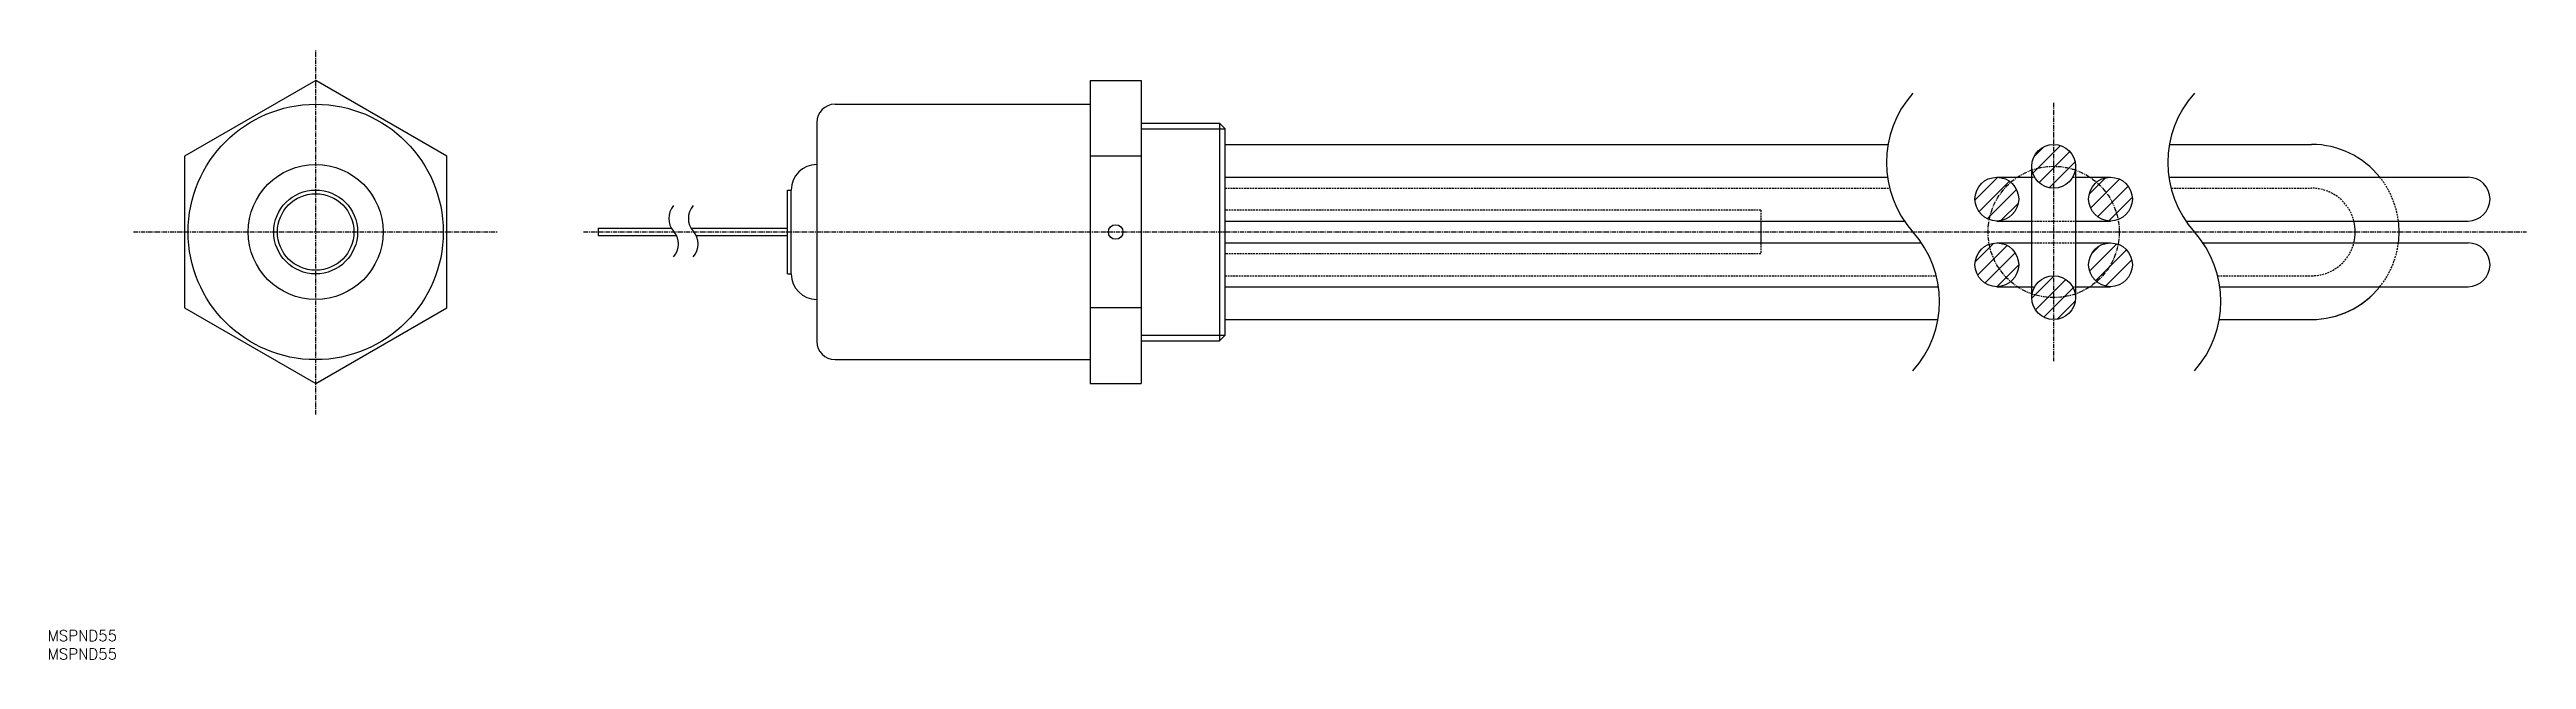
# Model space of a CAD drawing. Extents: x 1 to 680, y 0 to 167.
import ezdxf

# ---------------------------------------------------------------- set-up
doc = ezdxf.new("R2010")
doc.units = 0
doc.linetypes.add('CENTER', pattern=[2, 1.25, -0.25, 0.25, -0.25])
doc.linetypes.add('DASHED', pattern=[0.75, 0.5, -0.25])
doc.layers.get('0').update_dxf_attribs({"linetype": 'CONTINUOUS'})
doc.layers.add('CENTER', color=1, linetype='CENTER')
doc.styles.get("Standard").update_dxf_attribs({"font": 'txt.shx'})

# ---------------------------------------------------------------- blocks, each defined once
blk = doc.blocks.new('*U8')
at = {"color": 7, "linetype": 'CONTINUOUS'}
blk.add_text('MSPND55', height=3, dxfattribs=at).set_placement((0, 0))
blk = doc.blocks.new('*U9')
at = {"color": 7, "linetype": 'CONTINUOUS'}
blk.add_text('MSPND55', height=3, dxfattribs=at).set_placement((0, 5))

msp = doc.modelspace()

# ---------------------------------------------------------------- linework, layer by layer
at = {"color": 7, "linetype": 'CONTINUOUS'}
for p, q in [((73.52, 158.67), (37.57, 137.92)), ((109.47, 137.92), (73.52, 158.67)), ((285.98, 158.67), (299.98, 158.67)), ((285.98, 158.67), (285.98, 75.67)), ((299.98, 158.67), (299.98, 75.67)), ((215.98, 152.17), (285.98, 152.17)), ((210.98, 147.17), (210.98, 87.17)), ((299.98, 146.97), (321.48, 146.97)), ((321.48, 146.97), (322.98, 145.47)), ((321.48, 146.97), (321.48, 87.37)), ((322.98, 88.87), (322.98, 145.47)), ((37.57, 137.92), (37.57, 96.42)), ((109.47, 96.42), (109.47, 137.92)), ((299.98, 137.92), (285.98, 137.92)), ((322.98, 141.17), (504.83, 141.17)), ((582.05, 141.17), (620.39, 141.17)), ((620.39, 141.17), (621.03, 141.17)), ((322.98, 132.17), (504.68, 132.17)), ((534.69, 132.17), (544.28, 132.17)), ((544.28, 99.17), (544.28, 135.17)), ((556.28, 135.17), (556.28, 99.17)), ((556.28, 132.17), (565.87, 132.17)), ((581.91, 132.17), (663.98, 132.17)), ((202.98, 128.67), (203.98, 128.67)), ((202.98, 105.67), (202.98, 128.67)), ((203.98, 105.67), (203.98, 128.67)), ((150.98, 118.17), (171.11, 118.17)), ((150.98, 118.17), (150.98, 116.17)), ((150.98, 116.17), (172.51, 116.17)), ((176.51, 118.17), (202.98, 118.17)), ((177.9, 116.17), (202.98, 116.17)), ((322.98, 120.17), (509.33, 120.17)), ((469.98, 120.17), (469.98, 114.17)), ((534.69, 120.17), (544.28, 120.17)), ((556.28, 120.17), (565.87, 120.17)), ((586.55, 120.17), (663.98, 120.17)), ((322.98, 114.17), (514.02, 114.17)), ((534.69, 114.17), (544.28, 114.17)), ((556.28, 114.17), (565.87, 114.17)), ((591.24, 114.17), (663.98, 114.17)), ((202.98, 105.67), (203.98, 105.67)), ((322.98, 102.17), (518.66, 102.17)), ((534.69, 102.17), (544.28, 102.17)), ((556.28, 102.17), (565.87, 102.17)), ((595.88, 102.17), (663.98, 102.17)), ((37.57, 96.42), (73.52, 75.67)), ((73.52, 75.67), (109.47, 96.42)), ((299.98, 96.42), (285.98, 96.42)), ((321.48, 87.37), (322.98, 88.87)), ((322.98, 93.17), (518.51, 93.17)), ((595.74, 93.17), (621.03, 93.17)), ((215.98, 82.17), (285.98, 82.17)), ((299.98, 87.37), (321.48, 87.37)), ((285.98, 75.67), (299.98, 75.67))]:
    msp.add_line(p, q, dxfattribs=at)
at = {"color": 3, "linetype": 'CONTINUOUS'}
for p, q in [((299.98, 145.47), (322.98, 145.47)), ((544.59, 133.28), (552.17, 140.87)), ((544.92, 137.86), (547.59, 140.53)), ((546.26, 130.72), (554.73, 139.19)), ((549.08, 129.29), (556.16, 136.37)), ((528.7, 125.88), (534.98, 132.16)), ((529.78, 122.72), (538.14, 131.08)), ((560.02, 127.51), (564.53, 132.02)), ((560.42, 123.66), (568.38, 131.62)), ((562.33, 121.33), (570.71, 129.71)), ((532.07, 120.77), (540.09, 128.79)), ((535.82, 120.28), (540.59, 125.04)), ((565.43, 120.19), (571.85, 126.61)), ((528.75, 108.96), (533.9, 114.12)), ((529.39, 105.36), (537.5, 113.47)), ((531.42, 103.14), (539.72, 111.45)), ((560.14, 106.41), (567.63, 113.9)), ((560.7, 111.22), (562.82, 113.34)), ((561.76, 103.79), (570.25, 112.28)), ((564.53, 102.32), (571.72, 109.51)), ((534.68, 102.17), (540.69, 108.18)), ((544.28, 99.04), (550.41, 105.17)), ((545.3, 95.82), (553.63, 104.15)), ((547.55, 93.83), (555.63, 101.9)), ((551.21, 93.24), (556.21, 98.24)), ((299.98, 88.87), (322.98, 88.87))]:
    msp.add_line(p, q, dxfattribs=at)
at = {"color": 3, "linetype": 'DASHED'}
for p, q in [((322.98, 129.17), (505.28, 129.17)), ((544.28, 132.17), (545.09, 132.17)), ((555.48, 132.17), (556.28, 132.17)), ((582.5, 129.17), (621.03, 129.17)), ((469.98, 123.17), (322.98, 123.17)), ((469.98, 123.17), (469.98, 120.17)), ((544.28, 120.17), (556.28, 120.17)), ((469.98, 111.17), (322.98, 111.17)), ((469.98, 114.17), (469.98, 111.17)), ((544.28, 114.17), (556.28, 114.17)), ((322.98, 105.17), (518.06, 105.17)), ((544.28, 102.17), (545.09, 102.17)), ((555.48, 102.17), (556.28, 102.17)), ((595.29, 105.17), (621.03, 105.17))]:
    msp.add_line(p, q, dxfattribs=at)
at = {"color": 7, "linetype": 'CONTINUOUS'}
for centre, radius in [((73.52, 117.17), 35), ((550.28, 135.17), 6), ((73.52, 117.17), 18.5), ((534.69, 126.17), 6), ((565.87, 126.17), 6), ((73.52, 117.17), 11.5), ((73.52, 117.17), 10.5), ((292.98, 117.17), 2), ((534.69, 108.17), 6), ((565.87, 108.17), 6), ((550.28, 99.17), 6)]:
    msp.add_circle(centre, radius, dxfattribs=at)
for centre, radius, start, end in [((215.98, 147.17), 5, 90, 180), ((532.96, 136.21), 28.57, 138.19, 221.81), ((610.19, 136.21), 28.57, 138.19, 221.81), ((621.03, 117.17), 24, 38.6822, 90), ((210.98, 128.67), 7, 90, 180), ((663.98, 126.17), 6, 270, 90), ((175.63, 120.88), 5.27, 138.19, 221.81), ((181.02, 120.88), 5.27, 138.19, 221.81), ((167.78, 113.86), 5.27, 318.19, 41.81), ((173.17, 113.86), 5.27, 318.19, 41.81), ((490.38, 98.12), 28.57, 318.19, 41.81), ((567.6, 98.12), 28.57, 318.19, 41.81), ((621.03, 117.17), 12, 345.522, 14.478), ((621.03, 117.17), 24, 352.819, 7.181), ((663.98, 108.17), 6, 270, 90), ((210.98, 105.67), 7, 180, 270), ((620.98, 117.17), 24, 270, 321.318), ((621.03, 117.17), 24, 270, 321.318), ((215.98, 87.17), 5, 180, 270)]:
    msp.add_arc(centre, radius, start, end, dxfattribs=at)
at = {"color": 3, "linetype": 'DASHED'}
for radius, start, end in [(12, 14.4775, 90), (24, 7.18076, 38.6822), (12, 270, 345.522), (24, 321.318, 352.819)]:
    msp.add_arc((621.03, 117.17), radius, start, end, dxfattribs=at)
at = {"layer": 'CENTER', "color": 1, "linetype": 'CENTER'}
for p, q in [((73.52, 67.17), (73.52, 167.17)), ((550.28, 152.54), (550.28, 81.79)), ((23.52, 117.17), (123.52, 117.17)), ((147, 117.17), (679.98, 117.17))]:
    msp.add_line(p, q, dxfattribs=at)
msp.add_circle((550.28, 117.17), 18, dxfattribs=at)

# ---------------------------------------------------------------- block references
at = {"color": 7, "linetype": 'CONTINUOUS'}
for name in ['*U9', '*U8']:
    msp.add_blockref(name, (0, 0), dxfattribs=at)

doc.saveas('drawing.dxf')
